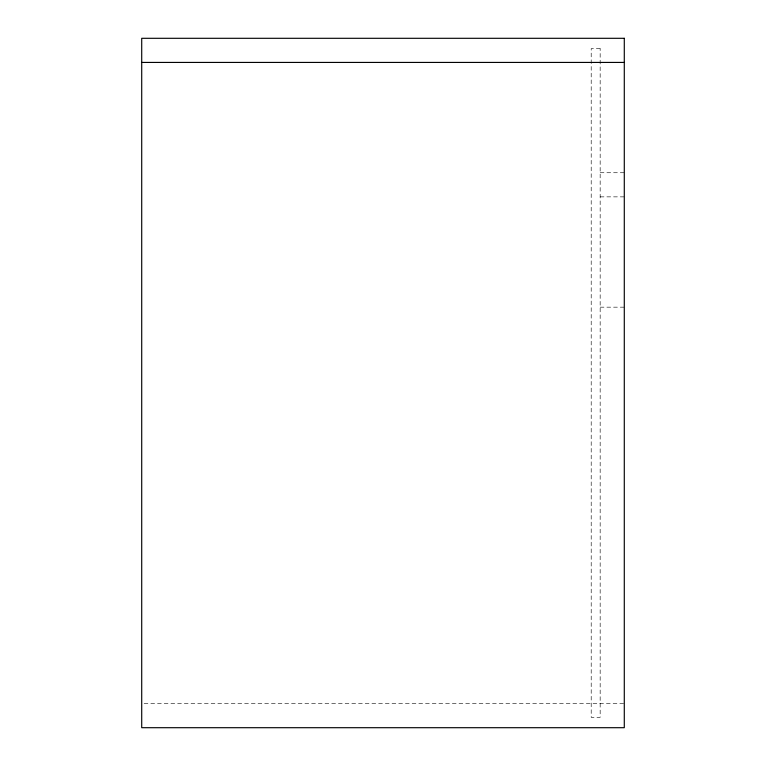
<?xml version="1.0" encoding="UTF-8"?>
<svg xmlns="http://www.w3.org/2000/svg" width="766" height="766" viewBox="0 0 766 766"><rect width="100%" height="100%" fill="white"/><g stroke="black" fill="none" stroke-linecap="round" stroke-linejoin="round"><path stroke-width="0.57" stroke-dasharray="3.83 2.87" d="M600.161 172.733L624.29 172.733M600.161 196.862L624.29 196.862M600.161 307.166L624.29 307.166M144.104 703.571L624.29 703.571M600.161 48.641L591.199 48.641L591.199 717.359L600.161 717.359L600.161 48.641"/><path stroke-width="1.15" d="M141.71 62.429L624.29 62.429M624.29 38.3L141.71 38.3L141.71 727.7L624.29 727.7L624.29 38.3"/></g></svg>
